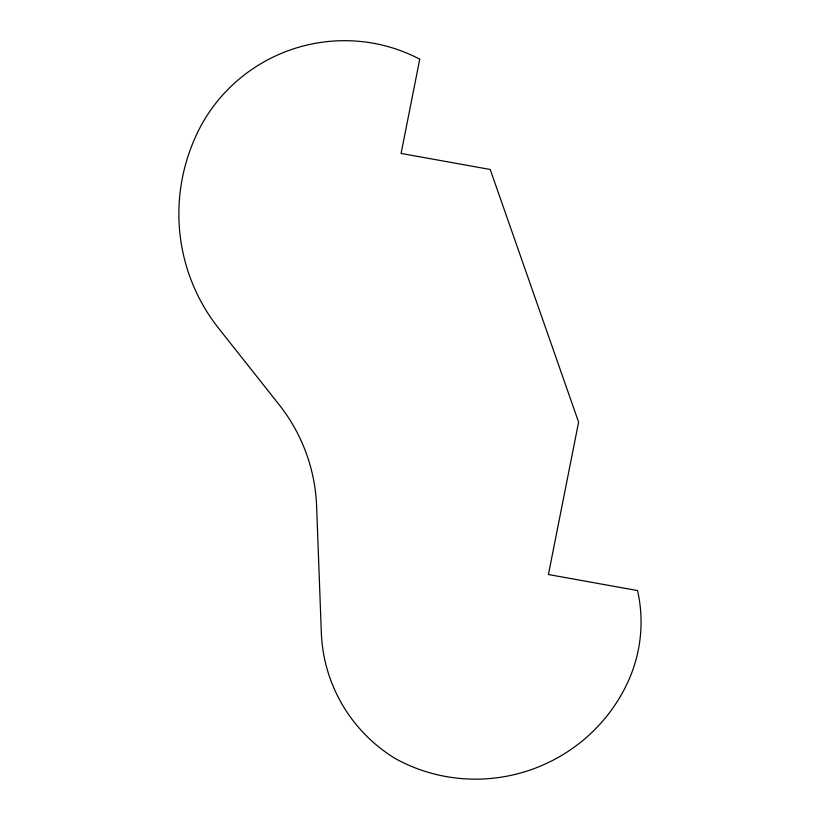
<?xml version="1.0" encoding="UTF-8"?>
<svg xmlns="http://www.w3.org/2000/svg" width="820" height="820" viewBox="0 0 820 820"><rect width="100%" height="100%" fill="white"/><g stroke="black" fill="none" stroke-linecap="round" stroke-linejoin="round"><path stroke-width="1.23" d="M419.748 59.204L401.082 153.442L490.206 169.474L578.602 422.126L548.416 574.523L637.529 590.564A147.057 144.156 -20.1 0 1 627.577 682.691A165.558 162.288 -20.1 0 1 394.891 758.336A159.91 156.763 -20.1 0 1 321.327 632.609L316.622 506.381A181.107 177.54 -20.1 0 0 279.066 404.619L218.704 328.4A191.48 187.698 -20.1 0 1 195.529 136.858A161.048 157.87 -20.1 0 1 419.748 59.204"/></g></svg>
